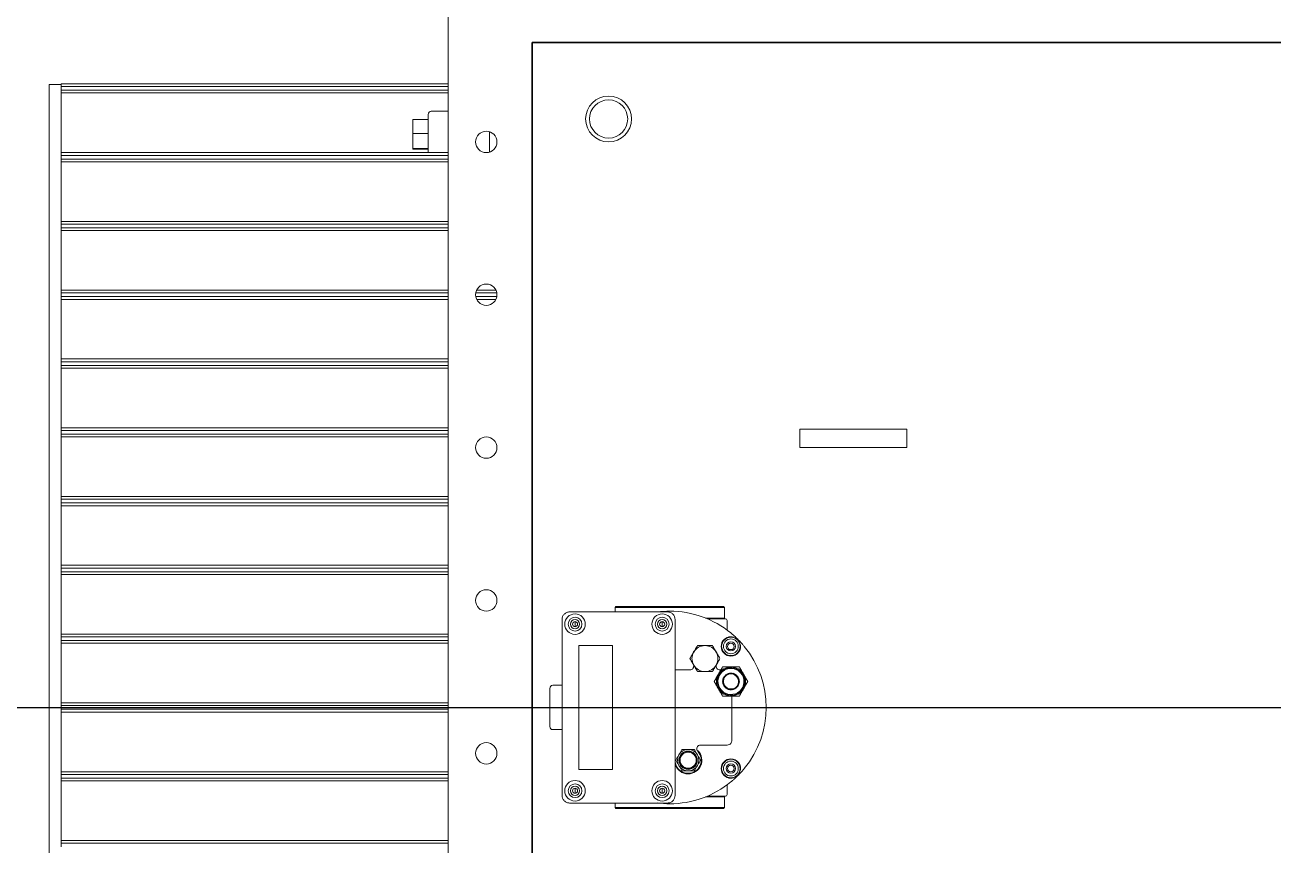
# Model space of a CAD drawing. Header units: millimetres. Extents: x 51507 to 66627, y -17810 to -7118.
# Drawn here: x 56046 to 56862, y -12554 to -12018 of the extents above; entities that cross this region are included whole.
import ezdxf

# ---------------------------------------------------------------- set-up
doc = ezdxf.new("R2010")
doc.units = ezdxf.units.MM
doc.header["$LTSCALE"] = 10
doc.linetypes.add('ACAD_ISO04W100', pattern=[30, 24, -3, 0, -3])
doc.layers.get('0').update_dxf_attribs({"color": 1, "linetype": 'ACAD_ISO04W100', "lineweight": 25})
doc.layers.get('Defpoints').update_dxf_attribs({"lineweight": 25})
doc.layers.add('粗实线', color=4, linetype='Continuous', lineweight=18)
doc.layers.add('细实线', color=3, linetype='Continuous', lineweight=35)

msp = doc.modelspace()

# ---------------------------------------------------------------- linework, layer by layer
msp.add_line((56377.409, -12464.113), (58157.409, -12464.113))
at = {"layer": 'Defpoints'}
msp.add_line((51507.409, -12464.113), (66627.409, -12464.113), dxfattribs=at)
at = {"layer": '粗实线'}
for p, q in [((56322.409, -11974.113), (56322.409, -12954.113)), ((56061.409, -12056.613), (56061.409, -12871.613)), ((56061.409, -12056.613), (56065.409, -12056.613)), ((56065.409, -12056.613), (56069.409, -12056.613)), ((56069.409, -12056.113), (56322.409, -12056.113)), ((56069.409, -12056.113), (56069.409, -12057.913)), ((56069.409, -12057.913), (56069.409, -12056.613)), ((56069.409, -12057.913), (56069.409, -12060.313)), ((56069.409, -12057.913), (56322.409, -12057.913)), ((56069.409, -12102.913), (56069.409, -12060.313)), ((56069.409, -12060.313), (56322.409, -12060.313)), ((56069.409, -12060.313), (56069.409, -12062.113)), ((56069.409, -12062.113), (56322.409, -12062.113)), ((56069.409, -12101.113), (56069.409, -12062.113)), ((56299.409, -12079.38), (56309.409, -12079.38)), ((56299.409, -12088.629), (56299.409, -12079.38)), ((56309.409, -12101.113), (56309.409, -12076.113)), ((56322.409, -12074.113), (56311.409, -12074.113)), ((56299.409, -12088.629), (56309.409, -12088.629)), ((56299.409, -12098.362), (56299.409, -12088.629)), ((56349.409, -12100.821), (56349.409, -12087.405)), ((56069.409, -12101.113), (56322.409, -12101.113)), ((56069.409, -12101.113), (56069.409, -12102.913)), ((56069.409, -12102.913), (56069.409, -12105.313)), ((56069.409, -12102.913), (56322.409, -12102.913)), ((56069.409, -12147.913), (56069.409, -12105.313)), ((56069.409, -12105.313), (56322.409, -12105.313)), ((56069.409, -12105.313), (56069.409, -12107.113)), ((56299.409, -12098.362), (56309.409, -12098.362)), ((56299.409, -12098.845), (56299.409, -12098.362)), ((56299.409, -12098.845), (56309.409, -12098.845)), ((56069.409, -12107.113), (56322.409, -12107.113)), ((56069.409, -12146.113), (56069.409, -12107.113)), ((56069.409, -12146.113), (56322.409, -12146.113)), ((56069.409, -12146.113), (56069.409, -12147.913)), ((56069.409, -12147.913), (56069.409, -12150.313)), ((56069.409, -12147.913), (56322.409, -12147.913)), ((56069.409, -12192.913), (56069.409, -12150.313)), ((56069.409, -12150.313), (56322.409, -12150.313)), ((56069.409, -12150.313), (56069.409, -12152.113)), ((56069.409, -12152.113), (56322.409, -12152.113)), ((56069.409, -12191.113), (56069.409, -12152.113)), ((56069.409, -12191.113), (56322.409, -12191.113)), ((56069.409, -12191.113), (56069.409, -12192.913)), ((56069.409, -12192.913), (56069.409, -12195.313)), ((56069.409, -12192.913), (56322.409, -12192.913)), ((56069.409, -12237.913), (56069.409, -12195.313)), ((56069.409, -12195.313), (56322.409, -12195.313)), ((56069.409, -12195.313), (56069.409, -12197.113)), ((56340.512, -12192.913), (56354.305, -12192.913)), ((56340.512, -12195.313), (56354.305, -12195.313)), ((56341.084, -12191.113), (56353.733, -12191.113)), ((56069.409, -12197.113), (56322.409, -12197.113)), ((56069.409, -12236.113), (56069.409, -12197.113)), ((56341.084, -12197.113), (56353.733, -12197.113)), ((56069.409, -12236.113), (56322.409, -12236.113)), ((56069.409, -12236.113), (56069.409, -12237.913)), ((56069.409, -12237.913), (56069.409, -12240.313)), ((56069.409, -12237.913), (56322.409, -12237.913)), ((56069.409, -12282.913), (56069.409, -12240.313)), ((56069.409, -12240.313), (56322.409, -12240.313)), ((56069.409, -12240.313), (56069.409, -12242.113)), ((56069.409, -12242.113), (56322.409, -12242.113)), ((56069.409, -12281.113), (56069.409, -12242.113)), ((56069.409, -12281.113), (56322.409, -12281.113)), ((56069.409, -12281.113), (56069.409, -12282.913)), ((56069.409, -12282.913), (56069.409, -12285.313)), ((56069.409, -12282.913), (56322.409, -12282.913)), ((56069.409, -12327.913), (56069.409, -12285.313)), ((56069.409, -12285.313), (56322.409, -12285.313)), ((56069.409, -12285.313), (56069.409, -12287.113)), ((56552.409, -12294.113), (56552.409, -12282.113)), ((56622.409, -12282.113), (56552.409, -12282.113)), ((56622.409, -12294.113), (56622.409, -12282.113)), ((56069.409, -12287.113), (56322.409, -12287.113)), ((56069.409, -12326.113), (56069.409, -12287.113)), ((56622.409, -12294.113), (56552.409, -12294.113)), ((56069.409, -12326.113), (56322.409, -12326.113)), ((56069.409, -12326.113), (56069.409, -12327.913)), ((56069.409, -12327.913), (56069.409, -12330.313)), ((56069.409, -12327.913), (56322.409, -12327.913)), ((56069.409, -12372.913), (56069.409, -12330.313)), ((56069.409, -12330.313), (56322.409, -12330.313)), ((56069.409, -12330.313), (56069.409, -12332.113)), ((56069.409, -12332.113), (56322.409, -12332.113)), ((56069.409, -12371.113), (56069.409, -12332.113)), ((56069.409, -12371.113), (56322.409, -12371.113)), ((56069.409, -12371.113), (56069.409, -12372.913)), ((56069.409, -12372.913), (56069.409, -12375.313)), ((56069.409, -12372.913), (56322.409, -12372.913)), ((56069.409, -12417.913), (56069.409, -12375.313)), ((56069.409, -12375.313), (56322.409, -12375.313)), ((56069.409, -12375.313), (56069.409, -12377.113)), ((56069.409, -12377.113), (56322.409, -12377.113)), ((56069.409, -12416.113), (56069.409, -12377.113)), ((56432.159, -12398.113), (56431.659, -12398.613)), ((56431.659, -12398.613), (56431.659, -12401.613)), ((56498.369, -12398.613), (56431.659, -12398.613)), ((56432.159, -12398.113), (56436.881, -12398.113)), ((56436.881, -12398.113), (56497.936, -12398.113)), ((56497.936, -12398.113), (56502.659, -12398.113)), ((56503.159, -12398.613), (56498.369, -12398.613)), ((56503.159, -12398.613), (56502.659, -12398.113)), ((56503.159, -12405.613), (56503.159, -12398.613)), ((56396.942, -12406.613), (56396.942, -12414.145)), ((56405.442, -12409.613), (56405.442, -12407.963)), ((56410.666, -12401.613), (56457.218, -12401.613)), ((56462.442, -12409.613), (56462.442, -12407.963)), ((56470.942, -12406.613), (56470.942, -12414.145)), ((56490.825, -12405.613), (56498.369, -12405.613)), ((56492.039, -12406.113), (56503.909, -12406.113)), ((56498.369, -12405.613), (56503.159, -12405.613)), ((56502.659, -12406.113), (56503.159, -12405.613)), ((56504.909, -12413.464), (56504.909, -12407.113)), ((56069.409, -12416.113), (56322.409, -12416.113)), ((56069.409, -12416.113), (56069.409, -12417.913)), ((56396.942, -12514.081), (56396.942, -12414.145)), ((56405.442, -12409.613), (56405.442, -12411.263)), ((56462.442, -12409.613), (56462.442, -12411.263)), ((56470.942, -12414.145), (56470.942, -12514.081)), ((56069.409, -12417.913), (56069.409, -12420.313)), ((56069.409, -12417.913), (56322.409, -12417.913)), ((56069.409, -12462.913), (56069.409, -12420.313)), ((56069.409, -12420.313), (56322.409, -12420.313)), ((56069.409, -12420.313), (56069.409, -12422.113)), ((56069.409, -12422.113), (56322.409, -12422.113)), ((56069.409, -12461.113), (56069.409, -12422.113)), ((56429.942, -12423.613), (56407.942, -12423.613)), ((56407.942, -12423.613), (56407.942, -12504.613)), ((56429.942, -12504.613), (56429.942, -12423.613)), ((56480.644, -12439.532), (56471.48, -12439.532)), ((56500.85, -12439.532), (56500.24, -12439.532)), ((56388.942, -12476.613), (56388.942, -12451.613)), ((56390.942, -12449.613), (56396.942, -12449.613)), ((56508.023, -12485.698), (56508.023, -12456.987)), ((56069.409, -12461.113), (56322.409, -12461.113)), ((56069.409, -12461.113), (56069.409, -12462.913)), ((56069.409, -12462.913), (56069.409, -12465.313)), ((56069.409, -12462.913), (56322.409, -12462.913)), ((56069.409, -12507.913), (56069.409, -12465.313)), ((56069.409, -12465.313), (56322.409, -12465.313)), ((56069.409, -12465.313), (56069.409, -12467.113)), ((56069.409, -12467.113), (56322.409, -12467.113)), ((56069.409, -12506.113), (56069.409, -12467.113)), ((56390.942, -12478.613), (56396.942, -12478.613)), ((56487.489, -12488.693), (56505.027, -12488.693)), ((56069.409, -12506.113), (56322.409, -12506.113)), ((56069.409, -12506.113), (56069.409, -12507.913)), ((56407.942, -12504.613), (56429.942, -12504.613)), ((56069.409, -12507.913), (56069.409, -12510.313)), ((56069.409, -12507.913), (56322.409, -12507.913)), ((56069.409, -12552.913), (56069.409, -12510.313)), ((56069.409, -12510.313), (56322.409, -12510.313)), ((56069.409, -12510.313), (56069.409, -12512.113)), ((56069.409, -12512.113), (56322.409, -12512.113)), ((56069.409, -12551.113), (56069.409, -12512.113)), ((56396.942, -12514.081), (56396.942, -12521.613)), ((56470.942, -12514.081), (56470.942, -12521.613)), ((56405.442, -12518.613), (56405.442, -12516.963)), ((56405.442, -12518.613), (56405.442, -12520.263)), ((56462.442, -12518.613), (56462.442, -12516.963)), ((56462.442, -12518.613), (56462.442, -12520.263)), ((56498.369, -12522.613), (56490.825, -12522.613)), ((56503.909, -12522.113), (56492.039, -12522.113)), ((56503.159, -12522.613), (56498.369, -12522.613)), ((56503.159, -12522.613), (56502.659, -12522.113)), ((56503.159, -12529.613), (56503.159, -12522.613)), ((56504.909, -12521.113), (56504.909, -12514.761)), ((56457.218, -12526.613), (56410.666, -12526.613)), ((56431.659, -12526.613), (56431.659, -12529.613)), ((56431.659, -12529.613), (56432.159, -12530.113)), ((56431.659, -12529.613), (56498.369, -12529.613)), ((56436.881, -12530.113), (56432.159, -12530.113)), ((56497.936, -12530.113), (56436.881, -12530.113)), ((56502.659, -12530.113), (56497.936, -12530.113)), ((56498.369, -12529.613), (56503.159, -12529.613)), ((56502.659, -12530.113), (56503.159, -12529.613)), ((56069.409, -12551.113), (56322.409, -12551.113)), ((56069.409, -12551.113), (56069.409, -12552.913)), ((56069.409, -12552.913), (56069.409, -12555.313)), ((56069.409, -12552.913), (56322.409, -12552.913))]:
    msp.add_line(p, q, dxfattribs=at)
for points in [[(56509.772, -12422.332), (56509.482, -12422.04), (56509.225, -12421.785)], [(56509.225, -12506.441), (56509.482, -12506.186), (56509.772, -12505.893)]]:
    msp.add_lwpolyline(points, dxfattribs=at)
for centre, radius in [((56427.409, -12079.113), 15), ((56427.409, -12079.113), 12.5), ((56347.409, -12094.113), 7), ((56347.409, -12194.113), 7), ((56347.409, -12294.113), 7), ((56347.409, -12394.113), 7), ((56347.409, -12494.113), 7)]:
    msp.add_circle(centre, radius, dxfattribs=at)
for centre, radius, start, end in [((56311.409, -12076.113), 2, 90, 180), ((56405.442, -12409.613), 6.707, 0, 180), ((56405.442, -12409.613), 4.5, 0, 180), ((56405.442, -12409.613), 3, 0, 180), ((56405.442, -12409.613), 1.65, 90, 270), ((56405.442, -12409.613), 1.65, 270, 90), ((56462.442, -12409.613), 6.707, 0, 180), ((56462.442, -12409.613), 4.5, 0, 180), ((56467.442, -12464.113), 63, 90, 97.340993), ((56462.442, -12409.613), 3, 0, 180), ((56462.442, -12409.613), 1.65, 90, 270), ((56462.442, -12409.613), 1.65, 270, 90), ((56467.442, -12464.113), 63, 50.672763, 90), ((56503.909, -12407.113), 1, 0, 90), ((56405.442, -12409.613), 6.707, 180, 0), ((56405.442, -12409.613), 4.5, 180, 0), ((56405.442, -12409.613), 3, 180, 0), ((56462.442, -12409.613), 6.707, 180, 0), ((56462.442, -12409.613), 4.5, 180, 0), ((56462.442, -12409.613), 3, 180, 0), ((56490.442, -12432.113), 8.5, 90, 150), ((56490.442, -12432.113), 8.581, 82.133985, 97.866015), ((56490.442, -12432.113), 8.5, 30, 90), ((56507.394, -12424.161), 6.35, 90, 270), ((56507.394, -12424.161), 6.033, 90, 270), ((56507.394, -12424.161), 4.85, 90, 270), ((56507.394, -12424.161), 3, 90, 270), ((56507.36, -12424.161), 2.1, 0, 180), ((56507.36, -12424.161), 2.1, 180, 0), ((56507.394, -12424.161), 6.35, 74.504115, 90), ((56507.394, -12424.161), 6.033, 270, 90), ((56507.394, -12424.161), 4.85, 270, 90), ((56507.394, -12424.161), 3, 270, 90), ((56507.394, -12424.161), 6.35, 270, 15.495885), ((56467.442, -12464.113), 63, 320.672763, 39.327237), ((56490.442, -12432.113), 8.5, 150, 210), ((56490.442, -12432.113), 8.581, 142.133985, 157.866015), ((56490.442, -12432.113), 8.581, 22.133985, 37.866015), ((56490.442, -12432.113), 8.5, 330, 30), ((56480.644, -12437.113), 2.419, 270, 17.146433), ((56490.442, -12432.113), 8.5, 210, 270), ((56490.442, -12432.113), 8.5, 270, 330), ((56500.24, -12437.113), 2.419, 162.6945, 270), ((56507.442, -12447.113), 9, 8.584604, 188.584604), ((56507.442, -12447.113), 8.5, 8.584604, 188.584604), ((56507.442, -12447.113), 9.5, 90, 150), ((56507.442, -12447.113), 9.5, 30, 90), ((56507.442, -12447.113), 9.5, 150, 210), ((56507.442, -12447.113), 9, 188.584604, 8.584604), ((56507.442, -12447.113), 8.5, 188.584604, 8.584604), ((56507.442, -12447.113), 5.5, 176.207554, 177.316103), ((56507.442, -12447.113), 5.5, 183.407554, 184.516103), ((56507.442, -12447.113), 5.5, 169.007554, 170.116103), ((56507.442, -12447.113), 5.5, 190.607554, 191.716103), ((56507.442, -12447.113), 5.5, 161.807554, 162.916103), ((56507.442, -12447.113), 5.5, 197.807554, 198.916103), ((56507.442, -12447.113), 5.5, 154.607554, 155.716103), ((56507.442, -12447.113), 4.934, 61.561828, 241.561828), ((56507.442, -12447.113), 5.5, 147.407554, 148.516103), ((56507.442, -12447.113), 5.5, 140.207554, 141.316103), ((56507.442, -12447.113), 5.5, 133.007554, 134.116103), ((56507.442, -12447.113), 5.5, 125.807554, 126.916103), ((56507.442, -12447.113), 5.5, 118.607554, 119.716103), ((56507.442, -12447.113), 4.934, 241.561828, 61.561828), ((56507.442, -12447.113), 5.5, 111.407554, 112.516103), ((56507.442, -12447.113), 5.5, 104.207554, 105.316103), ((56507.442, -12447.113), 5.5, 97.007554, 98.116103), ((56507.442, -12447.113), 5.5, 89.807554, 90.916103), ((56507.442, -12447.113), 5.5, 82.607554, 83.716103), ((56507.442, -12447.113), 5.5, 75.407554, 76.516103), ((56507.442, -12447.113), 5.5, 68.207554, 69.316103), ((56507.442, -12447.113), 5.5, 61.561828, 62.116103), ((56507.442, -12447.113), 5.5, 61.007554, 61.561828), ((56507.442, -12447.113), 5.5, 53.807554, 54.916103), ((56507.442, -12447.113), 5.5, 46.607554, 47.716103), ((56507.442, -12447.113), 5.5, 39.407554, 40.516103), ((56507.442, -12447.113), 5.5, 32.207554, 33.316103), ((56507.442, -12447.113), 5.5, 25.007554, 26.116103), ((56507.442, -12447.113), 5.5, 17.807554, 18.916103), ((56507.442, -12447.113), 5.5, 341.807554, 342.916103), ((56507.442, -12447.113), 5.5, 10.607554, 11.716103), ((56507.442, -12447.113), 5.5, 349.007554, 350.116103), ((56507.442, -12447.113), 5.5, 3.407554, 4.516103), ((56507.442, -12447.113), 5.5, 356.207554, 357.316103), ((56507.442, -12447.113), 9.5, 330, 30), ((56390.942, -12451.613), 2, 90, 180), ((56507.442, -12447.113), 9.5, 210, 270), ((56507.442, -12447.113), 5.5, 205.007554, 206.116103), ((56507.442, -12447.113), 5.5, 212.207554, 213.316103), ((56507.442, -12447.113), 5.5, 219.407554, 220.516103), ((56507.442, -12447.113), 5.5, 226.607554, 227.716103), ((56507.442, -12447.113), 5.5, 233.807554, 234.916103), ((56507.442, -12447.113), 5.5, 241.007554, 241.561828), ((56507.442, -12447.113), 5.5, 241.561828, 242.116103), ((56507.442, -12447.113), 5.5, 248.207554, 249.316103), ((56507.442, -12447.113), 5.5, 255.407554, 256.516103), ((56507.442, -12447.113), 5.5, 262.607554, 263.716103), ((56507.442, -12447.113), 5.5, 269.807554, 270.916103), ((56507.442, -12447.113), 9.5, 270, 330), ((56507.442, -12447.113), 5.5, 277.007554, 278.116103), ((56507.442, -12447.113), 5.5, 284.207554, 285.316103), ((56507.442, -12447.113), 5.5, 291.407554, 292.516103), ((56507.442, -12447.113), 5.5, 298.607554, 299.716103), ((56507.442, -12447.113), 5.5, 305.807554, 306.916103), ((56507.442, -12447.113), 5.5, 313.007554, 314.116103), ((56507.442, -12447.113), 5.5, 320.207554, 321.316103), ((56507.442, -12447.113), 5.5, 327.407554, 328.516103), ((56507.442, -12447.113), 5.5, 334.607554, 335.716103), ((56390.942, -12476.613), 2, 180, 270), ((56487.489, -12491.113), 2.419, 90, 222.985886), ((56479.442, -12498.613), 7, 150, 210), ((56479.442, -12498.613), 7, 90, 150), ((56479.442, -12498.613), 6, 90, 270), ((56479.442, -12498.613), 5.8, 90, 270), ((56479.442, -12498.613), 5.75, 90, 270), ((56479.442, -12498.613), 5.25, 90, 270), ((56479.442, -12498.613), 7, 30, 90), ((56479.442, -12498.613), 8.95, 270, 42.985886), ((56479.442, -12498.613), 6, 270, 90), ((56479.442, -12498.613), 8.581, 270, 42.985886), ((56479.442, -12498.613), 5.8, 270, 90), ((56479.442, -12498.613), 5.75, 270, 90), ((56479.442, -12498.613), 5.25, 270, 90), ((56479.442, -12498.613), 7, 330, 30), ((56507.394, -12504.064), 6.35, 90, 270), ((56507.394, -12504.064), 6.033, 90, 270), ((56507.394, -12504.064), 6.35, 344.504115, 90), ((56507.394, -12504.064), 6.033, 270, 90), ((56479.442, -12498.613), 8.581, 187.866015, 270), ((56479.442, -12498.613), 8.95, 198.252562, 270), ((56479.442, -12498.613), 7, 210, 270), ((56479.442, -12498.613), 7, 270, 330), ((56507.394, -12504.064), 4.85, 90, 270), ((56507.394, -12504.064), 3, 90, 270), ((56507.36, -12504.064), 2.1, 0, 180), ((56507.36, -12504.064), 2.1, 180, 0), ((56507.394, -12504.064), 4.85, 270, 90), ((56507.394, -12504.064), 3, 270, 90), ((56405.442, -12518.613), 6.707, 0, 180), ((56405.442, -12518.613), 4.5, 0, 180), ((56462.442, -12518.613), 6.707, 0, 180), ((56462.442, -12518.613), 4.5, 0, 180), ((56467.442, -12464.113), 63, 270, 309.327237), ((56507.394, -12504.064), 6.35, 270, 285.495885), ((56405.442, -12518.613), 6.707, 180, 0), ((56405.442, -12518.613), 4.5, 180, 0), ((56405.442, -12518.613), 3, 0, 180), ((56405.442, -12518.613), 3, 180, 0), ((56405.442, -12518.613), 1.65, 90, 270), ((56405.442, -12518.613), 1.65, 270, 90), ((56462.442, -12518.613), 6.707, 180, 0), ((56462.442, -12518.613), 4.5, 180, 0), ((56462.442, -12518.613), 3, 0, 180), ((56462.442, -12518.613), 3, 180, 0), ((56462.442, -12518.613), 1.65, 90, 270), ((56462.442, -12518.613), 1.65, 270, 90), ((56503.909, -12521.113), 1, 270, 360), ((56467.442, -12464.113), 63, 262.659007, 270)]:
    msp.add_arc(centre, radius, start, end, dxfattribs=at)
for points, knots in [([(56396.942, -12406.613), (56397.017, -12405.96), (56397.167, -12404.652), (56398.322, -12402.984), (56399.705, -12402.062), (56400.962, -12401.669), (56401.615, -12401.631), (56401.942, -12401.613)], [0, 0, 0, 0, 1.9539712, 3.9116817, 5.8671879, 6.8500522, 7.8386291, 7.8386291, 7.8386291, 7.8386291]), ([(56401.942, -12401.613), (56402.239, -12401.613), (56402.77, -12401.613), (56403.298, -12401.613), (56403.53, -12401.613)], [0, 0, 0, 0, 0.8889369, 1.5875016, 1.5875016, 1.5875016, 1.5875016]), ([(56403.53, -12401.613), (56404.246, -12401.613), (56405.524, -12401.613), (56406.796, -12401.613), (56407.355, -12401.613)], [0, 0, 0, 0, 2.1450561, 3.8249969, 3.8249969, 3.8249969, 3.8249969]), ([(56407.355, -12401.613), (56407.964, -12401.613), (56409.053, -12401.613), (56410.173, -12401.613), (56410.666, -12401.613)], [0, 0, 0, 0, 1.8537548, 3.3115405, 3.3115405, 3.3115405, 3.3115405]), ([(56457.218, -12401.613), (56457.845, -12401.613), (56458.963, -12401.613), (56460.051, -12401.613), (56460.53, -12401.613)], [0, 0, 0, 0, 1.8538941, 3.3115405, 3.3115405, 3.3115405, 3.3115405]), ([(56460.53, -12401.613), (56461.246, -12401.613), (56462.524, -12401.613), (56463.796, -12401.613), (56464.355, -12401.613)], [0, 0, 0, 0, 2.1450561, 3.8249969, 3.8249969, 3.8249969, 3.8249969]), ([(56464.355, -12401.613), (56464.65, -12401.613), (56465.178, -12401.613), (56465.709, -12401.613), (56465.942, -12401.613)], [0, 0, 0, 0, 0.8890599, 1.5875016, 1.5875016, 1.5875016, 1.5875016]), ([(56465.942, -12401.613), (56466.239, -12401.628), (56466.889, -12401.662), (56468.15, -12402.043), (56469.557, -12402.979), (56470.716, -12404.648), (56470.867, -12405.957), (56470.942, -12406.613)], [0, 0, 0, 0, 0.8970318, 1.9630907, 3.9213858, 5.8768635, 7.8387295, 7.8387295, 7.8387295, 7.8387295]), ([(56507.369, -12415.38), (56507.858, -12415.788), (56508.834, -12416.601), (56509.688, -12417.378), (56510.114, -12417.765)], [0, 0, 0, 0, 1.8235364, 3.6371853, 3.6371853, 3.6371853, 3.6371853]), ([(56483.081, -12427.863), (56483.508, -12427.124), (56484.364, -12425.64), (56485.144, -12424.291), (56485.535, -12423.613)], [0, 0, 0, 0, 2.4429144, 4.9074773, 4.9074773, 4.9074773, 4.9074773]), ([(56485.535, -12423.613), (56486.315, -12423.613), (56487.874, -12423.613), (56489.587, -12423.613), (56490.442, -12423.613)], [0, 0, 0, 0, 2.4568491, 4.9074773, 4.9074773, 4.9074773, 4.9074773]), ([(56490.442, -12423.613), (56491.297, -12423.613), (56493.01, -12423.613), (56494.569, -12423.613), (56495.35, -12423.613)], [0, 0, 0, 0, 2.4474954, 4.9074773, 4.9074773, 4.9074773, 4.9074773]), ([(56495.35, -12423.613), (56495.739, -12424.286), (56496.518, -12425.636), (56497.375, -12427.12), (56497.804, -12427.863)], [0, 0, 0, 0, 2.449193, 4.9074773, 4.9074773, 4.9074773, 4.9074773]), ([(56510.114, -12417.765), (56510.458, -12418.085), (56511.143, -12418.724), (56512.15, -12419.719), (56513.039, -12420.632), (56513.54, -12421.172), (56513.79, -12421.441)], [0, 0, 0, 0, 1.4564053, 2.9088093, 4.0557394, 5.2005008, 5.2005008, 5.2005008, 5.2005008]), ([(56513.79, -12421.441), (56514.18, -12421.87), (56514.957, -12422.724), (56515.77, -12423.7), (56516.175, -12424.187)], [0, 0, 0, 0, 1.8245419, 3.6371855, 3.6371855, 3.6371855, 3.6371855]), ([(56480.627, -12432.113), (56481.016, -12431.439), (56481.796, -12430.09), (56482.652, -12428.606), (56483.081, -12427.863)], [0, 0, 0, 0, 2.449193, 4.9074773, 4.9074773, 4.9074773, 4.9074773]), ([(56483.081, -12436.363), (56482.655, -12435.624), (56481.798, -12434.14), (56481.019, -12432.791), (56480.627, -12432.113)], [0, 0, 0, 0, 2.4429144, 4.9074773, 4.9074773, 4.9074773, 4.9074773]), ([(56497.804, -12427.863), (56498.23, -12428.601), (56499.087, -12430.085), (56499.866, -12431.435), (56500.257, -12432.113)], [0, 0, 0, 0, 2.4429144, 4.9074773, 4.9074773, 4.9074773, 4.9074773]), ([(56500.257, -12432.113), (56499.868, -12432.786), (56499.089, -12434.136), (56498.233, -12435.62), (56497.804, -12436.363)], [0, 0, 0, 0, 2.449193, 4.9074773, 4.9074773, 4.9074773, 4.9074773]), ([(56471.48, -12439.532), (56471.36, -12439.523), (56471.164, -12439.509), (56471.004, -12439.399), (56470.942, -12439.357)], [0, 0, 0, 0, 0.35558563, 0.57581363, 0.57581363, 0.57581363, 0.57581363]), ([(56485.535, -12440.613), (56485.146, -12439.939), (56484.367, -12438.59), (56483.51, -12437.106), (56483.081, -12436.363)], [0, 0, 0, 0, 2.449193, 4.9074773, 4.9074773, 4.9074773, 4.9074773]), ([(56490.442, -12440.613), (56489.587, -12440.613), (56487.874, -12440.613), (56486.315, -12440.613), (56485.535, -12440.613)], [0, 0, 0, 0, 2.4506282, 4.9074773, 4.9074773, 4.9074773, 4.9074773]), ([(56495.35, -12440.613), (56494.569, -12440.613), (56493.01, -12440.613), (56491.297, -12440.613), (56490.442, -12440.613)], [0, 0, 0, 0, 2.4599819, 4.9074773, 4.9074773, 4.9074773, 4.9074773]), ([(56497.804, -12436.363), (56497.377, -12437.101), (56496.521, -12438.585), (56495.741, -12439.935), (56495.35, -12440.613)], [0, 0, 0, 0, 2.4429144, 4.9074773, 4.9074773, 4.9074773, 4.9074773]), ([(56499.215, -12442.363), (56499.68, -12441.558), (56500.609, -12439.948), (56501.508, -12438.391), (56501.958, -12437.613)], [0, 0, 0, 0, 2.7437931, 5.4848276, 5.4848276, 5.4848276, 5.4848276]), ([(56501.958, -12437.613), (56502.86, -12437.613), (56504.658, -12437.613), (56506.516, -12437.613), (56507.442, -12437.613)], [0, 0, 0, 0, 2.7515345, 5.4848276, 5.4848276, 5.4848276, 5.4848276]), ([(56507.442, -12437.613), (56508.375, -12437.613), (56510.234, -12437.613), (56512.032, -12437.613), (56512.927, -12437.613)], [0, 0, 0, 0, 2.753573, 5.4848276, 5.4848276, 5.4848276, 5.4848276]), ([(56512.927, -12437.613), (56513.377, -12438.392), (56514.276, -12439.949), (56515.205, -12441.559), (56515.67, -12442.363)], [0, 0, 0, 0, 2.7445161, 5.4848276, 5.4848276, 5.4848276, 5.4848276]), ([(56496.473, -12447.113), (56496.923, -12446.334), (56497.822, -12444.776), (56498.751, -12443.167), (56499.215, -12442.363)], [0, 0, 0, 0, 2.7445161, 5.4848276, 5.4848276, 5.4848276, 5.4848276]), ([(56499.215, -12451.863), (56498.75, -12451.058), (56497.821, -12449.448), (56496.922, -12447.891), (56496.473, -12447.113)], [0, 0, 0, 0, 2.7437931, 5.4848276, 5.4848276, 5.4848276, 5.4848276]), ([(56501.948, -12446.855), (56502.003, -12446.909), (56502.1, -12447.005), (56502.199, -12447.103), (56502.243, -12447.146)], [0, 0, 0, 0, 0.23143565, 0.41327701, 0.41327701, 0.41327701, 0.41327701]), ([(56502.243, -12447.146), (56502.188, -12447.201), (56502.091, -12447.299), (56501.994, -12447.397), (56501.952, -12447.44)], [0, 0, 0, 0, 0.23143459, 0.41327701, 0.41327701, 0.41327701, 0.41327701]), ([(56502.279, -12446.494), (56502.218, -12446.542), (56502.109, -12446.627), (56502.002, -12446.712), (56501.954, -12446.749)], [0, 0, 0, 0, 0.23143459, 0.41327701, 0.41327701, 0.41327701, 0.41327701]), ([(56501.959, -12447.546), (56502.02, -12447.592), (56502.129, -12447.676), (56502.239, -12447.76), (56502.288, -12447.797)], [0, 0, 0, 0, 0.23143565, 0.41327701, 0.41327701, 0.41327701, 0.41327701]), ([(56502.024, -12446.169), (56502.071, -12446.229), (56502.156, -12446.337), (56502.242, -12446.446), (56502.279, -12446.494)], [0, 0, 0, 0, 0.23143565, 0.41327701, 0.41327701, 0.41327701, 0.41327701]), ([(56502.288, -12447.797), (56502.24, -12447.859), (56502.156, -12447.969), (56502.073, -12448.077), (56502.036, -12448.125)], [0, 0, 0, 0, 0.23143459, 0.41327701, 0.41327701, 0.41327701, 0.41327701]), ([(56502.398, -12445.851), (56502.331, -12445.891), (56502.212, -12445.963), (56502.095, -12446.033), (56502.043, -12446.064)], [0, 0, 0, 0, 0.23143459, 0.41327701, 0.41327701, 0.41327701, 0.41327701]), ([(56502.057, -12448.23), (56502.123, -12448.268), (56502.242, -12448.337), (56502.361, -12448.407), (56502.414, -12448.438)], [0, 0, 0, 0, 0.23143565, 0.41327701, 0.41327701, 0.41327701, 0.41327701]), ([(56502.185, -12445.497), (56502.225, -12445.563), (56502.295, -12445.68), (56502.366, -12445.799), (56502.398, -12445.851)], [0, 0, 0, 0, 0.23143565, 0.41327701, 0.41327701, 0.41327701, 0.41327701]), ([(56502.414, -12448.438), (56502.375, -12448.505), (56502.305, -12448.624), (56502.236, -12448.743), (56502.206, -12448.795)], [0, 0, 0, 0, 0.23143459, 0.41327701, 0.41327701, 0.41327701, 0.41327701]), ([(56502.596, -12445.229), (56502.525, -12445.26), (56502.398, -12445.316), (56502.272, -12445.371), (56502.217, -12445.396)], [0, 0, 0, 0, 0.23143459, 0.41327701, 0.41327701, 0.41327701, 0.41327701]), ([(56502.239, -12448.896), (56502.31, -12448.926), (56502.436, -12448.979), (56502.564, -12449.034), (56502.62, -12449.057)], [0, 0, 0, 0, 0.23143565, 0.41327701, 0.41327701, 0.41327701, 0.41327701]), ([(56502.429, -12444.851), (56502.46, -12444.921), (56502.515, -12445.046), (56502.571, -12445.173), (56502.596, -12445.229)], [0, 0, 0, 0, 0.23143565, 0.41327701, 0.41327701, 0.41327701, 0.41327701]), ([(56502.62, -12449.057), (56502.589, -12449.129), (56502.535, -12449.256), (56502.482, -12449.382), (56502.458, -12449.438)], [0, 0, 0, 0, 0.23143459, 0.41327701, 0.41327701, 0.41327701, 0.41327701]), ([(56502.87, -12444.636), (56502.795, -12444.659), (56502.663, -12444.698), (56502.531, -12444.737), (56502.474, -12444.754)], [0, 0, 0, 0, 0.23143459, 0.41327701, 0.41327701, 0.41327701, 0.41327701]), ([(56502.752, -12444.24), (56502.774, -12444.314), (56502.813, -12444.445), (56502.852, -12444.578), (56502.87, -12444.636)], [0, 0, 0, 0, 0.23143565, 0.41327701, 0.41327701, 0.41327701, 0.41327701]), ([(56503.216, -12444.083), (56503.14, -12444.095), (56503.003, -12444.118), (56502.868, -12444.14), (56502.809, -12444.15)], [0, 0, 0, 0, 0.23143459, 0.41327701, 0.41327701, 0.41327701, 0.41327701]), ([(56503.149, -12443.675), (56503.162, -12443.751), (56503.184, -12443.886), (56503.206, -12444.023), (56503.216, -12444.083)], [0, 0, 0, 0, 0.23143565, 0.41327701, 0.41327701, 0.41327701, 0.41327701]), ([(56503.629, -12443.577), (56503.552, -12443.58), (56503.413, -12443.585), (56503.277, -12443.59), (56503.216, -12443.593)], [0, 0, 0, 0, 0.23143459, 0.41327701, 0.41327701, 0.41327701, 0.41327701]), ([(56503.614, -12443.164), (56503.617, -12443.241), (56503.622, -12443.377), (56503.627, -12443.516), (56503.629, -12443.577)], [0, 0, 0, 0, 0.23143565, 0.41327701, 0.41327701, 0.41327701, 0.41327701]), ([(56504.103, -12443.127), (56504.025, -12443.12), (56503.887, -12443.108), (56503.751, -12443.096), (56503.691, -12443.091)], [0, 0, 0, 0, 0.23143459, 0.41327701, 0.41327701, 0.41327701, 0.41327701]), ([(56504.139, -12442.715), (56504.132, -12442.792), (56504.12, -12442.928), (56504.108, -12443.066), (56504.103, -12443.127)], [0, 0, 0, 0, 0.23143565, 0.41327701, 0.41327701, 0.41327701, 0.41327701]), ([(56504.628, -12442.74), (56504.553, -12442.723), (56504.417, -12442.694), (56504.283, -12442.665), (56504.225, -12442.652)], [0, 0, 0, 0, 0.23143459, 0.41327701, 0.41327701, 0.41327701, 0.41327701]), ([(56504.716, -12442.336), (56504.7, -12442.411), (56504.671, -12442.545), (56504.641, -12442.68), (56504.628, -12442.74)], [0, 0, 0, 0, 0.23143565, 0.41327701, 0.41327701, 0.41327701, 0.41327701]), ([(56505.199, -12442.422), (56505.125, -12442.396), (56504.995, -12442.35), (56504.866, -12442.304), (56504.809, -12442.284)], [0, 0, 0, 0, 0.23143459, 0.41327701, 0.41327701, 0.41327701, 0.41327701]), ([(56505.336, -12442.032), (56505.311, -12442.104), (56505.265, -12442.233), (56505.219, -12442.364), (56505.199, -12442.422)], [0, 0, 0, 0, 0.23143565, 0.41327701, 0.41327701, 0.41327701, 0.41327701]), ([(56505.804, -12442.177), (56505.735, -12442.143), (56505.611, -12442.081), (56505.489, -12442.019), (56505.435, -12441.992)], [0, 0, 0, 0, 0.23143459, 0.41327701, 0.41327701, 0.41327701, 0.41327701]), ([(56505.99, -12441.808), (56505.955, -12441.877), (56505.894, -12441.999), (56505.832, -12442.123), (56505.804, -12442.177)], [0, 0, 0, 0, 0.23143565, 0.41327701, 0.41327701, 0.41327701, 0.41327701]), ([(56506.436, -12442.011), (56506.371, -12441.968), (56506.256, -12441.891), (56506.143, -12441.814), (56506.093, -12441.781)], [0, 0, 0, 0, 0.23143459, 0.41327701, 0.41327701, 0.41327701, 0.41327701]), ([(56506.666, -12441.668), (56506.623, -12441.731), (56506.547, -12441.845), (56506.47, -12441.96), (56506.436, -12442.011)], [0, 0, 0, 0, 0.23143565, 0.41327701, 0.41327701, 0.41327701, 0.41327701]), ([(56507.083, -12441.925), (56507.025, -12441.874), (56506.92, -12441.783), (56506.817, -12441.693), (56506.771, -12441.654)], [0, 0, 0, 0, 0.23143459, 0.41327701, 0.41327701, 0.41327701, 0.41327701]), ([(56507.354, -12441.613), (56507.304, -12441.671), (56507.214, -12441.774), (56507.123, -12441.879), (56507.083, -12441.925)], [0, 0, 0, 0, 0.23143565, 0.41327701, 0.41327701, 0.41327701, 0.41327701]), ([(56507.736, -12441.921), (56507.684, -12441.863), (56507.592, -12441.76), (56507.501, -12441.658), (56507.461, -12441.613)], [0, 0, 0, 0, 0.23143459, 0.41327701, 0.41327701, 0.41327701, 0.41327701]), ([(56508.044, -12441.646), (56507.987, -12441.697), (56507.885, -12441.788), (56507.782, -12441.88), (56507.736, -12441.921)], [0, 0, 0, 0, 0.23143565, 0.41327701, 0.41327701, 0.41327701, 0.41327701]), ([(56508.385, -12441.999), (56508.34, -12441.935), (56508.262, -12441.821), (56508.184, -12441.708), (56508.15, -12441.658)], [0, 0, 0, 0, 0.23143459, 0.41327701, 0.41327701, 0.41327701, 0.41327701]), ([(56508.725, -12441.764), (56508.662, -12441.808), (56508.549, -12441.885), (56508.435, -12441.964), (56508.385, -12441.999)], [0, 0, 0, 0, 0.23143565, 0.41327701, 0.41327701, 0.41327701, 0.41327701]), ([(56509.018, -12442.157), (56508.982, -12442.088), (56508.919, -12441.965), (56508.856, -12441.844), (56508.828, -12441.79)], [0, 0, 0, 0, 0.23143459, 0.41327701, 0.41327701, 0.41327701, 0.41327701]), ([(56509.385, -12441.967), (56509.317, -12442.002), (56509.195, -12442.065), (56509.072, -12442.129), (56509.018, -12442.157)], [0, 0, 0, 0, 0.23143565, 0.41327701, 0.41327701, 0.41327701, 0.41327701]), ([(56509.627, -12442.394), (56509.6, -12442.321), (56509.552, -12442.191), (56509.505, -12442.062), (56509.484, -12442.006)], [0, 0, 0, 0, 0.23143459, 0.41327701, 0.41327701, 0.41327701, 0.41327701]), ([(56510.015, -12442.251), (56509.943, -12442.278), (56509.814, -12442.325), (56509.684, -12442.373), (56509.627, -12442.394)], [0, 0, 0, 0, 0.23143565, 0.41327701, 0.41327701, 0.41327701, 0.41327701]), ([(56510.201, -12442.705), (56510.184, -12442.629), (56510.152, -12442.494), (56510.122, -12442.361), (56510.108, -12442.302)], [0, 0, 0, 0, 0.23143459, 0.41327701, 0.41327701, 0.41327701, 0.41327701]), ([(56510.604, -12442.612), (56510.529, -12442.629), (56510.396, -12442.66), (56510.26, -12442.691), (56510.201, -12442.705)], [0, 0, 0, 0, 0.23143565, 0.41327701, 0.41327701, 0.41327701, 0.41327701]), ([(56510.732, -12443.085), (56510.724, -12443.008), (56510.71, -12442.87), (56510.696, -12442.734), (56510.69, -12442.674)], [0, 0, 0, 0, 0.23143459, 0.41327701, 0.41327701, 0.41327701, 0.41327701]), ([(56511.143, -12443.044), (56511.067, -12443.051), (56510.93, -12443.065), (56510.792, -12443.079), (56510.732, -12443.085)], [0, 0, 0, 0, 0.23143565, 0.41327701, 0.41327701, 0.41327701, 0.41327701]), ([(56511.21, -12443.529), (56511.212, -12443.452), (56511.216, -12443.313), (56511.219, -12443.176), (56511.221, -12443.116)], [0, 0, 0, 0, 0.23143459, 0.41327701, 0.41327701, 0.41327701, 0.41327701]), ([(56511.624, -12443.54), (56511.547, -12443.538), (56511.41, -12443.534), (56511.272, -12443.531), (56511.21, -12443.529)], [0, 0, 0, 0, 0.23143565, 0.41327701, 0.41327701, 0.41327701, 0.41327701]), ([(56511.63, -12444.03), (56511.642, -12443.953), (56511.662, -12443.816), (56511.683, -12443.681), (56511.692, -12443.621)], [0, 0, 0, 0, 0.23143459, 0.41327701, 0.41327701, 0.41327701, 0.41327701]), ([(56512.039, -12444.092), (56511.963, -12444.08), (56511.827, -12444.06), (56511.69, -12444.039), (56511.63, -12444.03)], [0, 0, 0, 0, 0.23143565, 0.41327701, 0.41327701, 0.41327701, 0.41327701]), ([(56511.983, -12444.579), (56512.004, -12444.504), (56512.042, -12444.371), (56512.08, -12444.239), (56512.096, -12444.181)], [0, 0, 0, 0, 0.23143459, 0.41327701, 0.41327701, 0.41327701, 0.41327701]), ([(56512.381, -12444.692), (56512.307, -12444.671), (56512.175, -12444.633), (56512.042, -12444.596), (56511.983, -12444.579)], [0, 0, 0, 0, 0.23143565, 0.41327701, 0.41327701, 0.41327701, 0.41327701]), ([(56512.265, -12445.168), (56512.295, -12445.097), (56512.35, -12444.969), (56512.403, -12444.843), (56512.427, -12444.788)], [0, 0, 0, 0, 0.23143459, 0.41327701, 0.41327701, 0.41327701, 0.41327701]), ([(56512.645, -12445.33), (56512.575, -12445.3), (56512.449, -12445.246), (56512.321, -12445.192), (56512.265, -12445.168)], [0, 0, 0, 0, 0.23143565, 0.41327701, 0.41327701, 0.41327701, 0.41327701]), ([(56512.289, -12448.996), (56512.36, -12448.965), (56512.487, -12448.909), (56512.612, -12448.854), (56512.667, -12448.83)], [0, 0, 0, 0, 0.23143459, 0.41327701, 0.41327701, 0.41327701, 0.41327701]), ([(56512.456, -12449.375), (56512.425, -12449.304), (56512.37, -12449.179), (56512.314, -12449.052), (56512.289, -12448.996)], [0, 0, 0, 0, 0.23143565, 0.41327701, 0.41327701, 0.41327701, 0.41327701]), ([(56512.471, -12445.788), (56512.51, -12445.721), (56512.58, -12445.601), (56512.649, -12445.483), (56512.679, -12445.431)], [0, 0, 0, 0, 0.23143459, 0.41327701, 0.41327701, 0.41327701, 0.41327701]), ([(56512.828, -12445.996), (56512.762, -12445.957), (56512.643, -12445.888), (56512.524, -12445.818), (56512.471, -12445.788)], [0, 0, 0, 0, 0.23143565, 0.41327701, 0.41327701, 0.41327701, 0.41327701]), ([(56512.487, -12448.374), (56512.554, -12448.334), (56512.673, -12448.263), (56512.79, -12448.192), (56512.842, -12448.161)], [0, 0, 0, 0, 0.23143459, 0.41327701, 0.41327701, 0.41327701, 0.41327701]), ([(56512.7, -12448.728), (56512.66, -12448.663), (56512.59, -12448.545), (56512.519, -12448.426), (56512.487, -12448.374)], [0, 0, 0, 0, 0.23143565, 0.41327701, 0.41327701, 0.41327701, 0.41327701]), ([(56512.597, -12446.428), (56512.644, -12446.367), (56512.729, -12446.257), (56512.812, -12446.148), (56512.848, -12446.1)], [0, 0, 0, 0, 0.23143459, 0.41327701, 0.41327701, 0.41327701, 0.41327701]), ([(56512.925, -12446.68), (56512.864, -12446.633), (56512.756, -12446.55), (56512.646, -12446.466), (56512.597, -12446.428)], [0, 0, 0, 0, 0.23143565, 0.41327701, 0.41327701, 0.41327701, 0.41327701]), ([(56512.605, -12447.732), (56512.666, -12447.684), (56512.775, -12447.598), (56512.883, -12447.514), (56512.93, -12447.476)], [0, 0, 0, 0, 0.23143459, 0.41327701, 0.41327701, 0.41327701, 0.41327701]), ([(56512.861, -12448.057), (56512.813, -12447.997), (56512.729, -12447.889), (56512.643, -12447.78), (56512.605, -12447.732)], [0, 0, 0, 0, 0.23143565, 0.41327701, 0.41327701, 0.41327701, 0.41327701]), ([(56512.642, -12447.08), (56512.697, -12447.025), (56512.794, -12446.926), (56512.89, -12446.829), (56512.933, -12446.786)], [0, 0, 0, 0, 0.23143459, 0.41327701, 0.41327701, 0.41327701, 0.41327701]), ([(56512.936, -12447.37), (56512.882, -12447.316), (56512.784, -12447.22), (56512.686, -12447.123), (56512.642, -12447.08)], [0, 0, 0, 0, 0.23143565, 0.41327701, 0.41327701, 0.41327701, 0.41327701]), ([(56515.67, -12442.363), (56516.135, -12443.168), (56517.064, -12444.777), (56517.963, -12446.335), (56518.412, -12447.113)], [0, 0, 0, 0, 2.7437931, 5.4848276, 5.4848276, 5.4848276, 5.4848276]), ([(56518.412, -12447.113), (56517.962, -12447.892), (56517.063, -12449.449), (56516.134, -12451.059), (56515.67, -12451.863)], [0, 0, 0, 0, 2.7445161, 5.4848276, 5.4848276, 5.4848276, 5.4848276]), ([(56501.958, -12456.613), (56501.508, -12455.834), (56500.609, -12454.276), (56499.679, -12452.667), (56499.215, -12451.863)], [0, 0, 0, 0, 2.7445161, 5.4848276, 5.4848276, 5.4848276, 5.4848276]), ([(56507.442, -12456.613), (56506.516, -12456.613), (56504.658, -12456.613), (56502.86, -12456.613), (56501.958, -12456.613)], [0, 0, 0, 0, 2.7332931, 5.4848276, 5.4848276, 5.4848276, 5.4848276]), ([(56502.504, -12449.534), (56502.578, -12449.555), (56502.709, -12449.592), (56502.843, -12449.63), (56502.902, -12449.647)], [0, 0, 0, 0, 0.23143565, 0.41327701, 0.41327701, 0.41327701, 0.41327701]), ([(56502.902, -12449.647), (56502.88, -12449.721), (56502.843, -12449.855), (56502.805, -12449.986), (56502.789, -12450.044)], [0, 0, 0, 0, 0.23143459, 0.41327701, 0.41327701, 0.41327701, 0.41327701]), ([(56502.846, -12450.134), (56502.922, -12450.145), (56503.057, -12450.166), (56503.195, -12450.187), (56503.255, -12450.196)], [0, 0, 0, 0, 0.23143565, 0.41327701, 0.41327701, 0.41327701, 0.41327701]), ([(56503.255, -12450.196), (56503.243, -12450.272), (56503.222, -12450.409), (56503.202, -12450.545), (56503.193, -12450.604)], [0, 0, 0, 0, 0.23143459, 0.41327701, 0.41327701, 0.41327701, 0.41327701]), ([(56503.261, -12450.686), (56503.338, -12450.688), (56503.475, -12450.691), (56503.613, -12450.695), (56503.674, -12450.696)], [0, 0, 0, 0, 0.23143565, 0.41327701, 0.41327701, 0.41327701, 0.41327701]), ([(56503.674, -12450.696), (56503.672, -12450.774), (56503.669, -12450.912), (56503.665, -12451.049), (56503.664, -12451.109)], [0, 0, 0, 0, 0.23143459, 0.41327701, 0.41327701, 0.41327701, 0.41327701]), ([(56503.742, -12451.182), (56503.818, -12451.174), (56503.954, -12451.16), (56504.092, -12451.146), (56504.153, -12451.14)], [0, 0, 0, 0, 0.23143565, 0.41327701, 0.41327701, 0.41327701, 0.41327701]), ([(56504.153, -12451.14), (56504.161, -12451.217), (56504.175, -12451.355), (56504.189, -12451.492), (56504.195, -12451.551)], [0, 0, 0, 0, 0.23143459, 0.41327701, 0.41327701, 0.41327701, 0.41327701]), ([(56504.281, -12451.613), (56504.356, -12451.596), (56504.489, -12451.566), (56504.624, -12451.534), (56504.684, -12451.521)], [0, 0, 0, 0, 0.23143565, 0.41327701, 0.41327701, 0.41327701, 0.41327701]), ([(56504.684, -12451.521), (56504.701, -12451.596), (56504.732, -12451.731), (56504.763, -12451.865), (56504.777, -12451.923)], [0, 0, 0, 0, 0.23143459, 0.41327701, 0.41327701, 0.41327701, 0.41327701]), ([(56504.87, -12451.974), (56504.942, -12451.948), (56505.071, -12451.901), (56505.201, -12451.853), (56505.258, -12451.832)], [0, 0, 0, 0, 0.23143565, 0.41327701, 0.41327701, 0.41327701, 0.41327701]), ([(56505.258, -12451.832), (56505.285, -12451.905), (56505.333, -12452.035), (56505.38, -12452.163), (56505.401, -12452.22)], [0, 0, 0, 0, 0.23143459, 0.41327701, 0.41327701, 0.41327701, 0.41327701]), ([(56505.5, -12452.258), (56505.568, -12452.223), (56505.689, -12452.16), (56505.813, -12452.096), (56505.867, -12452.068)], [0, 0, 0, 0, 0.23143565, 0.41327701, 0.41327701, 0.41327701, 0.41327701]), ([(56505.867, -12452.068), (56505.902, -12452.137), (56505.966, -12452.26), (56506.029, -12452.382), (56506.057, -12452.435)], [0, 0, 0, 0, 0.23143459, 0.41327701, 0.41327701, 0.41327701, 0.41327701]), ([(56506.16, -12452.461), (56506.223, -12452.418), (56506.336, -12452.34), (56506.45, -12452.261), (56506.5, -12452.227)], [0, 0, 0, 0, 0.23143565, 0.41327701, 0.41327701, 0.41327701, 0.41327701]), ([(56506.5, -12452.227), (56506.544, -12452.291), (56506.623, -12452.405), (56506.701, -12452.517), (56506.735, -12452.567)], [0, 0, 0, 0, 0.23143459, 0.41327701, 0.41327701, 0.41327701, 0.41327701]), ([(56506.84, -12452.58), (56506.898, -12452.529), (56507, -12452.437), (56507.103, -12452.345), (56507.149, -12452.304)], [0, 0, 0, 0, 0.23143565, 0.41327701, 0.41327701, 0.41327701, 0.41327701]), ([(56507.149, -12452.304), (56507.2, -12452.362), (56507.293, -12452.466), (56507.384, -12452.568), (56507.424, -12452.613)], [0, 0, 0, 0, 0.23143459, 0.41327701, 0.41327701, 0.41327701, 0.41327701]), ([(56512.927, -12456.613), (56512.032, -12456.613), (56510.234, -12456.613), (56508.375, -12456.613), (56507.442, -12456.613)], [0, 0, 0, 0, 2.7312545, 5.4848276, 5.4848276, 5.4848276, 5.4848276]), ([(56507.53, -12452.612), (56507.581, -12452.554), (56507.671, -12452.451), (56507.762, -12452.346), (56507.802, -12452.3)], [0, 0, 0, 0, 0.23143565, 0.41327701, 0.41327701, 0.41327701, 0.41327701]), ([(56507.802, -12452.3), (56507.86, -12452.351), (56507.965, -12452.442), (56508.068, -12452.532), (56508.113, -12452.572)], [0, 0, 0, 0, 0.23143459, 0.41327701, 0.41327701, 0.41327701, 0.41327701]), ([(56508.023, -12456.987), (56508.026, -12456.865), (56508.03, -12456.732), (56508.096, -12456.622), (56508.102, -12456.613)], [0, 0, 0, 0, 0.3543752, 0.38696244, 0.38696244, 0.38696244, 0.38696244]), ([(56508.219, -12452.558), (56508.262, -12452.494), (56508.338, -12452.38), (56508.415, -12452.265), (56508.449, -12452.214)], [0, 0, 0, 0, 0.23143565, 0.41327701, 0.41327701, 0.41327701, 0.41327701]), ([(56508.449, -12452.214), (56508.514, -12452.258), (56508.629, -12452.335), (56508.742, -12452.411), (56508.792, -12452.444)], [0, 0, 0, 0, 0.23143459, 0.41327701, 0.41327701, 0.41327701, 0.41327701]), ([(56508.895, -12452.417), (56508.93, -12452.349), (56508.991, -12452.226), (56509.053, -12452.103), (56509.081, -12452.048)], [0, 0, 0, 0, 0.23143565, 0.41327701, 0.41327701, 0.41327701, 0.41327701]), ([(56509.081, -12452.048), (56509.15, -12452.083), (56509.274, -12452.145), (56509.396, -12452.206), (56509.45, -12452.233)], [0, 0, 0, 0, 0.23143459, 0.41327701, 0.41327701, 0.41327701, 0.41327701]), ([(56509.549, -12452.193), (56509.574, -12452.121), (56509.62, -12451.992), (56509.666, -12451.861), (56509.686, -12451.804)], [0, 0, 0, 0, 0.23143565, 0.41327701, 0.41327701, 0.41327701, 0.41327701]), ([(56509.686, -12451.804), (56509.759, -12451.83), (56509.89, -12451.876), (56510.019, -12451.921), (56510.076, -12451.941)], [0, 0, 0, 0, 0.23143459, 0.41327701, 0.41327701, 0.41327701, 0.41327701]), ([(56510.169, -12451.889), (56510.185, -12451.814), (56510.214, -12451.681), (56510.243, -12451.545), (56510.256, -12451.486)], [0, 0, 0, 0, 0.23143565, 0.41327701, 0.41327701, 0.41327701, 0.41327701]), ([(56510.256, -12451.486), (56510.332, -12451.502), (56510.468, -12451.531), (56510.601, -12451.56), (56510.66, -12451.573)], [0, 0, 0, 0, 0.23143459, 0.41327701, 0.41327701, 0.41327701, 0.41327701]), ([(56510.746, -12451.51), (56510.753, -12451.434), (56510.765, -12451.297), (56510.777, -12451.159), (56510.782, -12451.098)], [0, 0, 0, 0, 0.23143565, 0.41327701, 0.41327701, 0.41327701, 0.41327701]), ([(56510.782, -12451.098), (56510.86, -12451.105), (56510.998, -12451.117), (56511.134, -12451.129), (56511.194, -12451.135)], [0, 0, 0, 0, 0.23143459, 0.41327701, 0.41327701, 0.41327701, 0.41327701]), ([(56511.255, -12450.648), (56511.333, -12450.645), (56511.472, -12450.64), (56511.608, -12450.635), (56511.668, -12450.633)], [0, 0, 0, 0, 0.23143459, 0.41327701, 0.41327701, 0.41327701, 0.41327701]), ([(56511.271, -12451.061), (56511.268, -12450.985), (56511.263, -12450.848), (56511.258, -12450.709), (56511.255, -12450.648)], [0, 0, 0, 0, 0.23143565, 0.41327701, 0.41327701, 0.41327701, 0.41327701]), ([(56511.669, -12450.143), (56511.745, -12450.13), (56511.882, -12450.107), (56512.017, -12450.085), (56512.076, -12450.075)], [0, 0, 0, 0, 0.23143459, 0.41327701, 0.41327701, 0.41327701, 0.41327701]), ([(56511.736, -12450.55), (56511.723, -12450.475), (56511.701, -12450.34), (56511.678, -12450.203), (56511.669, -12450.143)], [0, 0, 0, 0, 0.23143565, 0.41327701, 0.41327701, 0.41327701, 0.41327701]), ([(56512.015, -12449.589), (56512.089, -12449.567), (56512.222, -12449.527), (56512.353, -12449.488), (56512.411, -12449.471)], [0, 0, 0, 0, 0.23143459, 0.41327701, 0.41327701, 0.41327701, 0.41327701]), ([(56512.133, -12449.985), (56512.111, -12449.912), (56512.072, -12449.78), (56512.032, -12449.647), (56512.015, -12449.589)], [0, 0, 0, 0, 0.23143565, 0.41327701, 0.41327701, 0.41327701, 0.41327701]), ([(56515.67, -12451.863), (56515.205, -12452.668), (56514.276, -12454.277), (56513.377, -12455.835), (56512.927, -12456.613)], [0, 0, 0, 0, 2.7437931, 5.4848276, 5.4848276, 5.4848276, 5.4848276]), ([(56505.027, -12488.693), (56505.452, -12488.641), (56506.336, -12488.531), (56507.341, -12487.721), (56507.925, -12486.713), (56507.991, -12486.027), (56508.023, -12485.698)], [0, 0, 0, 0, 1.2691441, 2.6397409, 3.7062752, 4.6938263, 4.6938263, 4.6938263, 4.6938263]), ([(56473.38, -12495.113), (56473.029, -12495.721), (56472.324, -12496.943), (56471.682, -12498.054), (56471.36, -12498.613)], [0, 0, 0, 0, 2.0118121, 4.0414519, 4.0414519, 4.0414519, 4.0414519]), ([(56475.401, -12491.613), (56475.081, -12492.167), (56474.439, -12493.279), (56473.734, -12494.501), (56473.38, -12495.113)], [0, 0, 0, 0, 2.016982, 4.0414519, 4.0414519, 4.0414519, 4.0414519]), ([(56479.442, -12491.613), (56478.738, -12491.613), (56477.327, -12491.613), (56476.043, -12491.613), (56475.401, -12491.613)], [0, 0, 0, 0, 2.0183672, 4.0414519, 4.0414519, 4.0414519, 4.0414519]), ([(56483.484, -12491.613), (56482.84, -12491.613), (56481.557, -12491.613), (56480.146, -12491.613), (56479.442, -12491.613)], [0, 0, 0, 0, 2.0265288, 4.0414519, 4.0414519, 4.0414519, 4.0414519]), ([(56485.505, -12495.113), (56485.153, -12494.504), (56484.448, -12493.283), (56483.806, -12492.171), (56483.484, -12491.613)], [0, 0, 0, 0, 2.0118121, 4.0414519, 4.0414519, 4.0414519, 4.0414519]), ([(56487.525, -12498.613), (56487.205, -12498.058), (56486.563, -12496.947), (56485.858, -12495.725), (56485.505, -12495.113)], [0, 0, 0, 0, 2.016982, 4.0414519, 4.0414519, 4.0414519, 4.0414519]), ([(56471.36, -12498.613), (56471.68, -12499.167), (56472.321, -12500.279), (56473.027, -12501.501), (56473.38, -12502.113)], [0, 0, 0, 0, 2.016982, 4.0414519, 4.0414519, 4.0414519, 4.0414519]), ([(56473.38, -12502.113), (56473.731, -12502.721), (56474.437, -12503.943), (56475.079, -12505.054), (56475.401, -12505.613)], [0, 0, 0, 0, 2.0118121, 4.0414519, 4.0414519, 4.0414519, 4.0414519]), ([(56475.401, -12505.613), (56476.043, -12505.613), (56477.327, -12505.613), (56478.738, -12505.613), (56479.442, -12505.613)], [0, 0, 0, 0, 2.0230846, 4.0414519, 4.0414519, 4.0414519, 4.0414519]), ([(56479.442, -12505.613), (56480.146, -12505.613), (56481.557, -12505.613), (56482.84, -12505.613), (56483.484, -12505.613)], [0, 0, 0, 0, 2.014923, 4.0414519, 4.0414519, 4.0414519, 4.0414519]), ([(56483.484, -12505.613), (56483.804, -12505.058), (56484.446, -12503.947), (56485.151, -12502.725), (56485.505, -12502.113)], [0, 0, 0, 0, 2.016982, 4.0414519, 4.0414519, 4.0414519, 4.0414519]), ([(56485.505, -12502.113), (56485.856, -12501.504), (56486.561, -12500.283), (56487.203, -12499.171), (56487.525, -12498.613)], [0, 0, 0, 0, 2.0118121, 4.0414519, 4.0414519, 4.0414519, 4.0414519]), ([(56516.175, -12504.039), (56515.768, -12504.528), (56514.954, -12505.505), (56514.178, -12506.359), (56513.79, -12506.784)], [0, 0, 0, 0, 1.8235364, 3.6371853, 3.6371853, 3.6371853, 3.6371853]), ([(56510.114, -12510.461), (56509.686, -12510.85), (56508.832, -12511.627), (56507.855, -12512.44), (56507.369, -12512.846)], [0, 0, 0, 0, 1.8245419, 3.6371855, 3.6371855, 3.6371855, 3.6371855]), ([(56513.79, -12506.784), (56513.47, -12507.128), (56512.831, -12507.814), (56511.836, -12508.82), (56510.923, -12509.709), (56510.383, -12510.21), (56510.114, -12510.461)], [0, 0, 0, 0, 1.4564053, 2.9088093, 4.0557394, 5.2005008, 5.2005008, 5.2005008, 5.2005008]), ([(56401.942, -12526.613), (56401.646, -12526.597), (56400.996, -12526.563), (56399.735, -12526.183), (56398.328, -12525.246), (56397.169, -12523.578), (56397.018, -12522.268), (56396.942, -12521.613)], [0, 0, 0, 0, 0.8970318, 1.9630907, 3.9213858, 5.8768635, 7.8387295, 7.8387295, 7.8387295, 7.8387295]), ([(56470.942, -12521.613), (56470.868, -12522.266), (56470.718, -12523.573), (56469.562, -12525.241), (56468.18, -12526.164), (56466.922, -12526.557), (56466.27, -12526.594), (56465.942, -12526.613)], [0, 0, 0, 0, 1.9539712, 3.9116817, 5.8671879, 6.8500522, 7.8386291, 7.8386291, 7.8386291, 7.8386291]), ([(56403.53, -12526.613), (56403.234, -12526.613), (56402.707, -12526.613), (56402.176, -12526.613), (56401.942, -12526.613)], [0, 0, 0, 0, 0.8890599, 1.5875016, 1.5875016, 1.5875016, 1.5875016]), ([(56407.355, -12526.613), (56406.638, -12526.613), (56405.361, -12526.613), (56404.089, -12526.613), (56403.53, -12526.613)], [0, 0, 0, 0, 2.1450561, 3.8249969, 3.8249969, 3.8249969, 3.8249969]), ([(56410.666, -12526.613), (56410.04, -12526.613), (56408.922, -12526.613), (56407.834, -12526.613), (56407.355, -12526.613)], [0, 0, 0, 0, 1.8538941, 3.3115405, 3.3115405, 3.3115405, 3.3115405]), ([(56460.53, -12526.613), (56459.921, -12526.613), (56458.832, -12526.613), (56457.712, -12526.613), (56457.218, -12526.613)], [0, 0, 0, 0, 1.8537548, 3.3115405, 3.3115405, 3.3115405, 3.3115405]), ([(56464.355, -12526.613), (56463.638, -12526.613), (56462.361, -12526.613), (56461.089, -12526.613), (56460.53, -12526.613)], [0, 0, 0, 0, 2.1450561, 3.8249969, 3.8249969, 3.8249969, 3.8249969]), ([(56465.942, -12526.613), (56465.645, -12526.613), (56465.115, -12526.613), (56464.587, -12526.613), (56464.355, -12526.613)], [0, 0, 0, 0, 0.8889369, 1.5875016, 1.5875016, 1.5875016, 1.5875016])]:
    msp.add_open_spline(points, degree=3, knots=knots, dxfattribs=at)
at = {"layer": '细实线'}
for p, q in [((58157.409, -12029.113), (56377.409, -12029.113)), ((56377.409, -12029.113), (56377.409, -12899.113))]:
    msp.add_line(p, q, dxfattribs=at)

doc.saveas('drawing.dxf')
